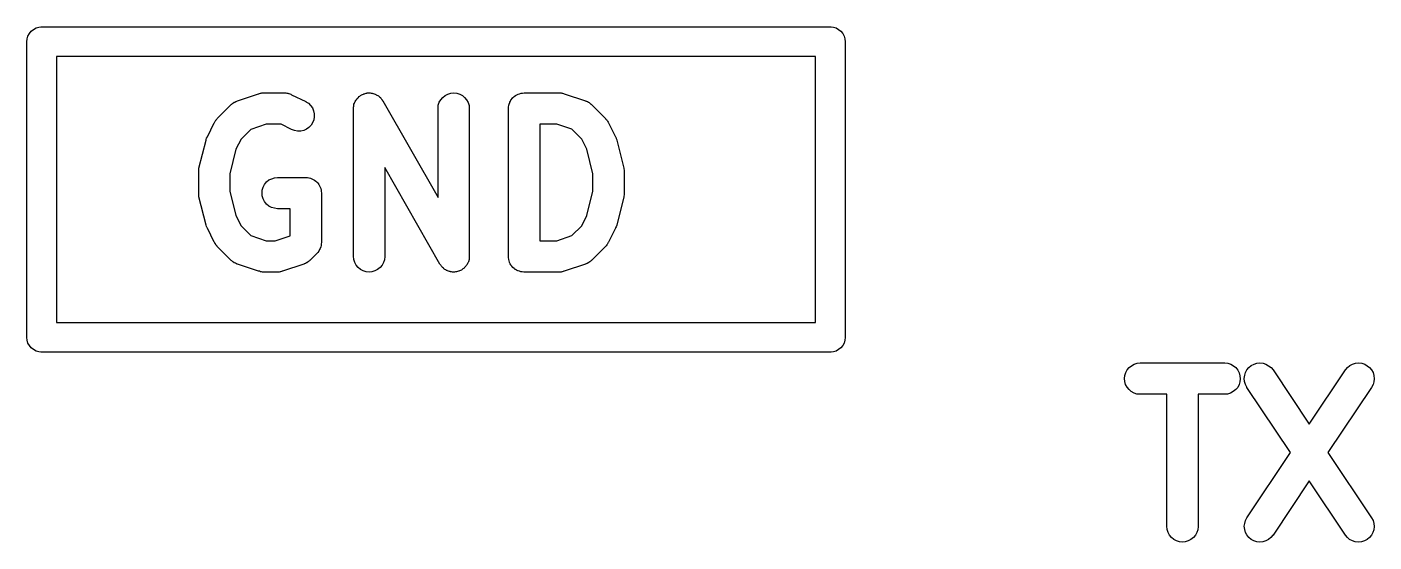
# Model space of a CAD drawing. Extents: x 100.6 to 144.5, y -108 to -92.
# Drawn here: x 100.64 to 106.11, y -106.43 to -104.34 of the extents above; entities that cross this region are included whole.
import ezdxf

# ---------------------------------------------------------------- set-up
doc = ezdxf.new("R2010")
doc.units = 0
doc.header["$MEASUREMENT"] = 0
doc.layers.add('BLACK', color=7, linetype='CONTINUOUS')

msp = doc.modelspace()

# ---------------------------------------------------------------- linework, layer by layer
at = {"layer": 'BLACK', "linetype": 'CONTINUOUS'}
for p, q in [((100.667, -104.35), (100.677, -104.344)), ((100.677, -104.344), (100.688, -104.341)), ((100.688, -104.341), (100.697, -104.34)), ((100.697, -104.34), (100.7, -104.34)), ((100.7, -104.34), (100.703, -104.34)), ((100.703, -104.34), (103.897, -104.34)), ((103.897, -104.34), (103.9, -104.34)), ((103.9, -104.34), (103.903, -104.34)), ((103.903, -104.34), (103.912, -104.341)), ((103.912, -104.341), (103.923, -104.344)), ((103.923, -104.344), (103.933, -104.35)), ((100.64, -104.4), (100.641, -104.388)), ((100.64, -104.403), (100.64, -104.4)), ((100.641, -104.388), (100.644, -104.377)), ((100.644, -104.377), (100.65, -104.367)), ((100.65, -104.367), (100.657, -104.357)), ((100.657, -104.357), (100.667, -104.35)), ((103.933, -104.35), (103.943, -104.357)), ((103.943, -104.357), (103.95, -104.367)), ((103.95, -104.367), (103.956, -104.377)), ((103.956, -104.377), (103.959, -104.388)), ((103.959, -104.388), (103.96, -104.4)), ((103.96, -104.4), (103.96, -104.403)), ((100.64, -105.597), (100.64, -104.403)), ((103.96, -104.403), (103.96, -105.597)), ((100.76, -104.46), (100.76, -105.54)), ((103.84, -104.46), (100.76, -104.46)), ((103.84, -105.54), (103.84, -104.46)), ((101.494, -104.64), (101.58, -104.611)), ((101.58, -104.611), (101.581, -104.611)), ((101.581, -104.611), (101.584, -104.61)), ((101.584, -104.61), (101.588, -104.609)), ((101.588, -104.609), (101.59, -104.609)), ((101.59, -104.609), (101.593, -104.608)), ((101.593, -104.608), (101.596, -104.608)), ((101.596, -104.608), (101.6, -104.608)), ((101.6, -104.608), (101.686, -104.608)), ((101.686, -104.608), (101.687, -104.608)), ((101.687, -104.608), (101.688, -104.608)), ((101.688, -104.608), (101.69, -104.608)), ((101.69, -104.608), (101.695, -104.609)), ((101.695, -104.609), (101.699, -104.609)), ((101.699, -104.609), (101.701, -104.61)), ((101.701, -104.61), (101.703, -104.61)), ((101.703, -104.61), (101.707, -104.612)), ((101.707, -104.612), (101.711, -104.613)), ((101.711, -104.613), (101.712, -104.614)), ((101.712, -104.614), (101.714, -104.615)), ((101.714, -104.615), (101.771, -104.643)), ((101.991, -104.621), (101.994, -104.618)), ((101.994, -104.618), (101.996, -104.617)), ((101.996, -104.617), (101.997, -104.616)), ((101.997, -104.616), (102.001, -104.614)), ((102.001, -104.614), (102.005, -104.613)), ((102.005, -104.613), (102.007, -104.612)), ((102.007, -104.612), (102.009, -104.611)), ((102.009, -104.611), (102.013, -104.61)), ((102.013, -104.61), (102.017, -104.609)), ((102.017, -104.609), (102.019, -104.609)), ((102.019, -104.609), (102.021, -104.608)), ((102.021, -104.608), (102.025, -104.608)), ((102.025, -104.608), (102.029, -104.608)), ((102.029, -104.608), (102.031, -104.608)), ((102.031, -104.608), (102.033, -104.608)), ((102.033, -104.608), (102.037, -104.609)), ((102.037, -104.609), (102.041, -104.609)), ((102.041, -104.609), (102.043, -104.61)), ((102.043, -104.61), (102.045, -104.61)), ((102.045, -104.61), (102.049, -104.612)), ((102.049, -104.612), (102.053, -104.613)), ((102.053, -104.613), (102.055, -104.614)), ((102.055, -104.614), (102.057, -104.615)), ((102.057, -104.615), (102.06, -104.617)), ((102.06, -104.617), (102.064, -104.619)), ((102.064, -104.619), (102.066, -104.62)), ((102.327, -104.626), (102.337, -104.618)), ((102.337, -104.618), (102.348, -104.613)), ((102.348, -104.613), (102.36, -104.609)), ((102.36, -104.609), (102.372, -104.608)), ((102.372, -104.608), (102.384, -104.609)), ((102.384, -104.609), (102.396, -104.613)), ((102.396, -104.613), (102.407, -104.619)), ((102.407, -104.619), (102.416, -104.627)), ((102.617, -104.622), (102.622, -104.619)), ((102.622, -104.618), (102.628, -104.616)), ((102.622, -104.619), (102.622, -104.618)), ((102.622, -104.618), (102.622, -104.618)), ((102.628, -104.616), (102.633, -104.613)), ((102.633, -104.613), (102.639, -104.611)), ((102.633, -104.613), (102.633, -104.613)), ((102.633, -104.613), (102.633, -104.613)), ((102.639, -104.611), (102.645, -104.609)), ((102.645, -104.609), (102.645, -104.609)), ((102.645, -104.609), (102.645, -104.609)), ((102.645, -104.609), (102.651, -104.609)), ((102.651, -104.609), (102.657, -104.608)), ((102.657, -104.608), (102.8, -104.608)), ((102.8, -104.608), (102.801, -104.608)), ((102.801, -104.608), (102.804, -104.608)), ((102.804, -104.608), (102.808, -104.608)), ((102.808, -104.608), (102.811, -104.609)), ((102.811, -104.609), (102.813, -104.609)), ((102.813, -104.609), (102.817, -104.61)), ((102.817, -104.61), (102.82, -104.611)), ((102.82, -104.611), (102.906, -104.64)), ((101.412, -104.712), (101.469, -104.655)), ((101.469, -104.655), (101.47, -104.654)), ((101.47, -104.654), (101.471, -104.653)), ((101.471, -104.653), (101.473, -104.652)), ((101.473, -104.652), (101.476, -104.649)), ((101.476, -104.649), (101.48, -104.647)), ((101.48, -104.647), (101.481, -104.646)), ((101.481, -104.646), (101.483, -104.645)), ((101.483, -104.645), (101.487, -104.643)), ((101.487, -104.643), (101.491, -104.641)), ((101.491, -104.641), (101.492, -104.641)), ((101.492, -104.641), (101.494, -104.64)), ((101.771, -104.643), (101.772, -104.644)), ((101.772, -104.644), (101.782, -104.65)), ((101.782, -104.65), (101.791, -104.659)), ((101.791, -104.659), (101.798, -104.669)), ((101.798, -104.669), (101.803, -104.681)), ((101.965, -104.666), (101.966, -104.662)), ((101.965, -104.668), (101.965, -104.666)), ((101.965, -104.671), (101.965, -104.668)), ((101.965, -105.271), (101.965, -104.671)), ((101.965, -104.671), (101.965, -104.671)), ((101.966, -104.658), (101.967, -104.656)), ((101.966, -104.662), (101.966, -104.658)), ((101.967, -104.654), (101.969, -104.65)), ((101.967, -104.656), (101.967, -104.654)), ((101.969, -104.65), (101.97, -104.646)), ((101.97, -104.646), (101.971, -104.645)), ((101.971, -104.645), (101.972, -104.643)), ((101.972, -104.643), (101.974, -104.639)), ((101.974, -104.639), (101.976, -104.636)), ((101.976, -104.636), (101.978, -104.634)), ((101.978, -104.634), (101.979, -104.632)), ((101.979, -104.632), (101.982, -104.629)), ((101.982, -104.629), (101.984, -104.626)), ((101.984, -104.626), (101.986, -104.625)), ((101.986, -104.625), (101.987, -104.623)), ((101.987, -104.623), (101.991, -104.621)), ((102.066, -104.62), (102.068, -104.621)), ((102.068, -104.621), (102.07, -104.624)), ((102.07, -104.624), (102.074, -104.627)), ((102.074, -104.627), (102.075, -104.628)), ((102.075, -104.628), (102.077, -104.63)), ((102.077, -104.63), (102.079, -104.633)), ((102.079, -104.633), (102.081, -104.636)), ((102.081, -104.636), (102.082, -104.638)), ((102.082, -104.638), (102.084, -104.64)), ((102.084, -104.64), (102.308, -105.032)), ((102.308, -104.671), (102.309, -104.658)), ((102.308, -105.032), (102.308, -104.671)), ((102.308, -104.671), (102.308, -104.671)), ((102.309, -104.658), (102.313, -104.646)), ((102.313, -104.646), (102.319, -104.636)), ((102.319, -104.636), (102.327, -104.626)), ((102.416, -104.627), (102.424, -104.636)), ((102.424, -104.636), (102.43, -104.647)), ((102.43, -104.647), (102.434, -104.659)), ((102.434, -104.659), (102.435, -104.671)), ((102.435, -104.671), (102.435, -105.271)), ((102.594, -104.665), (102.595, -104.659)), ((102.594, -104.671), (102.594, -104.665)), ((102.594, -105.271), (102.594, -104.671)), ((102.594, -104.671), (102.594, -104.671)), ((102.594, -104.671), (102.594, -104.671)), ((102.594, -104.671), (102.594, -104.671)), ((102.594, -104.671), (102.594, -104.671)), ((102.595, -104.658), (102.597, -104.653)), ((102.595, -104.659), (102.595, -104.658)), ((102.595, -104.658), (102.595, -104.658)), ((102.597, -104.653), (102.599, -104.647)), ((102.599, -104.646), (102.602, -104.641)), ((102.599, -104.647), (102.599, -104.646)), ((102.599, -104.647), (102.599, -104.647)), ((102.602, -104.641), (102.604, -104.636)), ((102.604, -104.636), (102.605, -104.636)), ((102.605, -104.636), (102.609, -104.631)), ((102.605, -104.636), (102.605, -104.636)), ((102.609, -104.631), (102.612, -104.626)), ((102.612, -104.626), (102.613, -104.626)), ((102.613, -104.626), (102.617, -104.622)), ((102.613, -104.626), (102.613, -104.626)), ((102.906, -104.64), (102.907, -104.64)), ((102.907, -104.64), (102.908, -104.641)), ((102.908, -104.641), (102.91, -104.641)), ((102.91, -104.641), (102.914, -104.643)), ((102.914, -104.643), (102.918, -104.645)), ((102.918, -104.645), (102.919, -104.646)), ((102.919, -104.646), (102.921, -104.647)), ((102.921, -104.647), (102.924, -104.65)), ((102.924, -104.65), (102.928, -104.653)), ((102.928, -104.653), (102.929, -104.654)), ((102.929, -104.654), (102.931, -104.655)), ((102.931, -104.655), (102.988, -104.712)), ((101.4, -104.729), (101.401, -104.728)), ((101.401, -104.728), (101.403, -104.725)), ((101.403, -104.725), (101.404, -104.722)), ((101.404, -104.722), (101.406, -104.72)), ((101.406, -104.72), (101.407, -104.718)), ((101.407, -104.718), (101.41, -104.715)), ((101.41, -104.715), (101.412, -104.712)), ((101.804, -104.717), (101.799, -104.729)), ((101.803, -104.681), (101.806, -104.693)), ((101.806, -104.705), (101.804, -104.717)), ((101.806, -104.693), (101.806, -104.705)), ((102.988, -104.712), (102.988, -104.713)), ((102.988, -104.713), (102.991, -104.716)), ((102.991, -104.716), (102.993, -104.718)), ((102.993, -104.718), (102.994, -104.72)), ((102.994, -104.72), (102.996, -104.723)), ((102.996, -104.723), (102.998, -104.726)), ((102.998, -104.726), (103, -104.729)), ((101.372, -104.786), (101.4, -104.729)), ((101.549, -104.756), (101.509, -104.795)), ((101.61, -104.735), (101.549, -104.756)), ((101.671, -104.735), (101.61, -104.735)), ((101.714, -104.757), (101.671, -104.735)), ((101.726, -104.761), (101.714, -104.757)), ((101.738, -104.763), (101.726, -104.761)), ((101.751, -104.763), (101.738, -104.763)), ((101.763, -104.76), (101.751, -104.763)), ((101.774, -104.755), (101.763, -104.76)), ((101.784, -104.748), (101.774, -104.755)), ((101.793, -104.739), (101.784, -104.748)), ((101.799, -104.729), (101.793, -104.739)), ((102.721, -104.735), (102.721, -105.208)), ((102.79, -104.735), (102.721, -104.735)), ((102.851, -104.755), (102.79, -104.735)), ((102.891, -104.795), (102.851, -104.755)), ((103, -104.729), (103.028, -104.786)), ((101.338, -104.913), (101.367, -104.799)), ((101.367, -104.797), (101.369, -104.792)), ((101.367, -104.798), (101.367, -104.797)), ((101.367, -104.799), (101.367, -104.798)), ((101.367, -104.798), (101.367, -104.798)), ((101.369, -104.792), (101.372, -104.786)), ((101.372, -104.786), (101.372, -104.786)), ((101.372, -104.786), (101.372, -104.786)), ((101.488, -104.836), (101.463, -104.936)), ((101.509, -104.795), (101.488, -104.836)), ((102.912, -104.836), (102.891, -104.795)), ((102.936, -104.936), (102.912, -104.836)), ((103.028, -104.786), (103.029, -104.787)), ((103.029, -104.787), (103.029, -104.787)), ((103.029, -104.787), (103.029, -104.787)), ((103.029, -104.787), (103.031, -104.793)), ((103.031, -104.793), (103.033, -104.798)), ((103.033, -104.798), (103.033, -104.799)), ((103.033, -104.799), (103.033, -104.799)), ((103.033, -104.799), (103.062, -104.913)), ((101.337, -104.92), (101.338, -104.915)), ((101.337, -104.925), (101.337, -104.92)), ((101.337, -104.927), (101.337, -104.925)), ((101.337, -104.928), (101.337, -104.927)), ((101.337, -104.929), (101.337, -104.928)), ((101.337, -105.014), (101.337, -104.929)), ((101.338, -104.914), (101.338, -104.913)), ((101.338, -104.915), (101.338, -104.914)), ((101.463, -104.936), (101.463, -105.006)), ((102.316, -105.303), (102.092, -104.911)), ((102.092, -104.911), (102.092, -105.271)), ((102.936, -105.006), (102.936, -104.936)), ((103.062, -104.913), (103.062, -104.914)), ((103.062, -104.914), (103.062, -104.915)), ((103.062, -104.915), (103.062, -104.916)), ((103.062, -104.916), (103.063, -104.921)), ((103.063, -104.921), (103.063, -104.926)), ((103.063, -104.926), (103.063, -104.927)), ((103.063, -104.927), (103.063, -104.929)), ((103.063, -104.929), (103.063, -105.014)), ((101.595, -105.002), (101.599, -104.99)), ((101.599, -104.99), (101.604, -104.979)), ((101.604, -104.979), (101.612, -104.969)), ((101.612, -104.969), (101.622, -104.961)), ((101.622, -104.961), (101.633, -104.956)), ((101.633, -104.956), (101.645, -104.952)), ((101.645, -104.952), (101.657, -104.951)), ((101.657, -104.951), (101.771, -104.951)), ((101.771, -104.951), (101.772, -104.951)), ((101.772, -104.951), (101.772, -104.951)), ((101.772, -104.951), (101.772, -104.951)), ((101.772, -104.951), (101.772, -104.951)), ((101.772, -104.951), (101.778, -104.951)), ((101.778, -104.951), (101.784, -104.952)), ((101.784, -104.952), (101.784, -104.952)), ((101.784, -104.952), (101.785, -104.952)), ((101.785, -104.952), (101.79, -104.954)), ((101.79, -104.954), (101.796, -104.956)), ((101.796, -104.956), (101.796, -104.956)), ((101.796, -104.956), (101.796, -104.956)), ((101.796, -104.956), (101.802, -104.959)), ((101.802, -104.959), (101.807, -104.962)), ((101.807, -104.962), (101.807, -104.962)), ((101.807, -104.962), (101.807, -104.962)), ((101.807, -104.962), (101.812, -104.966)), ((101.812, -104.966), (101.816, -104.97)), ((101.816, -104.97), (101.817, -104.97)), ((101.817, -104.97), (101.817, -104.97)), ((101.817, -104.97), (101.821, -104.975)), ((101.821, -104.975), (101.824, -104.979)), ((101.824, -104.979), (101.824, -104.979)), ((101.824, -104.979), (101.825, -104.98)), ((101.825, -104.98), (101.827, -104.985)), ((101.827, -104.985), (101.83, -104.99)), ((101.83, -104.99), (101.83, -104.99)), ((101.83, -104.99), (101.83, -104.99)), ((101.83, -104.99), (101.832, -104.996)), ((101.832, -104.996), (101.834, -105.002)), ((101.337, -105.015), (101.337, -105.014)), ((101.337, -105.017), (101.337, -105.015)), ((101.337, -105.022), (101.337, -105.017)), ((101.338, -105.027), (101.337, -105.022)), ((101.338, -105.028), (101.338, -105.027)), ((101.338, -105.029), (101.338, -105.028)), ((101.338, -105.03), (101.338, -105.029)), ((101.367, -105.144), (101.338, -105.03)), ((101.463, -105.006), (101.488, -105.106)), ((101.594, -105.014), (101.595, -105.002)), ((101.595, -105.026), (101.594, -105.014)), ((101.598, -105.038), (101.595, -105.026)), ((101.604, -105.049), (101.598, -105.038)), ((101.612, -105.059), (101.604, -105.049)), ((101.834, -105.002), (101.834, -105.002)), ((101.834, -105.002), (101.834, -105.002)), ((101.834, -105.002), (101.834, -105.008)), ((101.834, -105.008), (101.835, -105.014)), ((101.835, -105.014), (101.835, -105.214)), ((102.912, -105.106), (102.936, -105.006)), ((103.062, -105.03), (103.033, -105.144)), ((103.063, -105.022), (103.062, -105.027)), ((103.062, -105.027), (103.062, -105.029)), ((103.062, -105.029), (103.062, -105.03)), ((103.063, -105.014), (103.063, -105.015)), ((103.063, -105.015), (103.063, -105.016)), ((103.063, -105.016), (103.063, -105.017)), ((103.063, -105.017), (103.063, -105.022)), ((101.488, -105.106), (101.509, -105.148)), ((101.621, -105.067), (101.612, -105.059)), ((101.632, -105.073), (101.621, -105.067)), ((101.644, -105.076), (101.632, -105.073)), ((101.656, -105.078), (101.644, -105.076)), ((101.657, -105.078), (101.656, -105.078)), ((101.708, -105.078), (101.657, -105.078)), ((101.708, -105.188), (101.708, -105.078)), ((102.891, -105.148), (102.912, -105.106)), ((101.367, -105.145), (101.367, -105.144)), ((101.367, -105.144), (101.367, -105.144)), ((101.369, -105.15), (101.367, -105.145)), ((101.371, -105.156), (101.369, -105.15)), ((101.372, -105.157), (101.371, -105.156)), ((101.371, -105.156), (101.371, -105.156)), ((101.371, -105.156), (101.371, -105.156)), ((101.4, -105.214), (101.372, -105.157)), ((101.509, -105.148), (101.549, -105.187)), ((102.851, -105.187), (102.891, -105.148)), ((103.028, -105.157), (103, -105.214)), ((103.031, -105.151), (103.028, -105.156)), ((103.028, -105.156), (103.028, -105.157)), ((103.028, -105.157), (103.028, -105.157)), ((103.033, -105.145), (103.031, -105.151)), ((103.033, -105.144), (103.033, -105.145)), ((103.033, -105.145), (103.033, -105.145)), ((103.033, -105.145), (103.033, -105.145)), ((101.402, -105.217), (101.4, -105.214)), ((101.404, -105.22), (101.402, -105.217)), ((101.406, -105.222), (101.404, -105.22)), ((101.549, -105.187), (101.61, -105.208)), ((101.61, -105.208), (101.647, -105.208)), ((101.647, -105.208), (101.708, -105.188)), ((101.835, -105.215), (101.834, -105.221)), ((101.835, -105.214), (101.835, -105.215)), ((102.721, -105.208), (102.79, -105.208)), ((102.79, -105.208), (102.851, -105.187)), ((102.997, -105.218), (102.996, -105.221)), ((102.999, -105.215), (102.997, -105.218)), ((103, -105.214), (102.999, -105.215)), ((101.407, -105.225), (101.406, -105.222)), ((101.409, -105.227), (101.407, -105.225)), ((101.412, -105.23), (101.409, -105.227)), ((101.412, -105.231), (101.412, -105.23)), ((101.469, -105.288), (101.412, -105.231)), ((101.816, -105.259), (101.788, -105.288)), ((101.82, -105.255), (101.816, -105.259)), ((101.824, -105.25), (101.82, -105.255)), ((101.827, -105.244), (101.824, -105.25)), ((101.824, -105.25), (101.824, -105.25)), ((101.824, -105.25), (101.824, -105.25)), ((101.83, -105.239), (101.827, -105.244)), ((101.832, -105.233), (101.83, -105.239)), ((101.83, -105.239), (101.83, -105.239)), ((101.83, -105.239), (101.83, -105.239)), ((101.834, -105.227), (101.832, -105.233)), ((101.834, -105.221), (101.834, -105.227)), ((101.834, -105.227), (101.834, -105.227)), ((101.834, -105.227), (101.834, -105.227)), ((101.966, -105.284), (101.965, -105.271)), ((102.092, -105.272), (102.091, -105.285)), ((102.092, -105.271), (102.092, -105.272)), ((102.435, -105.271), (102.435, -105.272)), ((102.435, -105.272), (102.435, -105.274)), ((102.435, -105.274), (102.435, -105.277)), ((102.594, -105.277), (102.594, -105.271)), ((102.988, -105.231), (102.931, -105.288)), ((102.99, -105.228), (102.988, -105.231)), ((102.993, -105.225), (102.99, -105.228)), ((102.994, -105.223), (102.993, -105.225)), ((102.996, -105.221), (102.994, -105.223)), ((101.471, -105.289), (101.469, -105.288)), ((101.472, -105.29), (101.471, -105.289)), ((101.476, -105.293), (101.472, -105.29)), ((101.479, -105.296), (101.476, -105.293)), ((101.481, -105.297), (101.479, -105.296)), ((101.482, -105.298), (101.481, -105.297)), ((101.486, -105.299), (101.482, -105.298)), ((101.49, -105.301), (101.486, -105.299)), ((101.492, -105.302), (101.49, -105.301)), ((101.493, -105.303), (101.492, -105.302)), ((101.494, -105.303), (101.493, -105.303)), ((101.58, -105.332), (101.494, -105.303)), ((101.763, -105.303), (101.677, -105.332)), ((101.765, -105.302), (101.763, -105.303)), ((101.766, -105.302), (101.765, -105.302)), ((101.77, -105.3), (101.766, -105.302)), ((101.774, -105.298), (101.77, -105.3)), ((101.776, -105.297), (101.774, -105.298)), ((101.777, -105.296), (101.776, -105.297)), ((101.781, -105.293), (101.777, -105.296)), ((101.784, -105.291), (101.781, -105.293)), ((101.786, -105.29), (101.784, -105.291)), ((101.787, -105.288), (101.786, -105.29)), ((101.788, -105.288), (101.787, -105.288)), ((101.97, -105.296), (101.966, -105.284)), ((101.976, -105.307), (101.97, -105.296)), ((101.984, -105.316), (101.976, -105.307)), ((101.993, -105.324), (101.984, -105.316)), ((102.004, -105.33), (101.993, -105.324)), ((102.063, -105.325), (102.052, -105.33)), ((102.073, -105.317), (102.063, -105.325)), ((102.081, -105.307), (102.073, -105.317)), ((102.087, -105.296), (102.081, -105.307)), ((102.091, -105.285), (102.087, -105.296)), ((102.318, -105.305), (102.316, -105.303)), ((102.319, -105.307), (102.318, -105.305)), ((102.321, -105.31), (102.319, -105.307)), ((102.323, -105.313), (102.321, -105.31)), ((102.325, -105.315), (102.323, -105.313)), ((102.326, -105.316), (102.325, -105.315)), ((102.33, -105.319), (102.326, -105.316)), ((102.332, -105.322), (102.33, -105.319)), ((102.334, -105.323), (102.332, -105.322)), ((102.336, -105.324), (102.334, -105.323)), ((102.34, -105.326), (102.336, -105.324)), ((102.343, -105.328), (102.34, -105.326)), ((102.345, -105.329), (102.343, -105.328)), ((102.347, -105.33), (102.345, -105.329)), ((102.399, -105.328), (102.395, -105.33)), ((102.403, -105.327), (102.399, -105.328)), ((102.404, -105.326), (102.403, -105.327)), ((102.406, -105.325), (102.404, -105.326)), ((102.409, -105.322), (102.406, -105.325)), ((102.413, -105.32), (102.409, -105.322)), ((102.414, -105.318), (102.413, -105.32)), ((102.416, -105.317), (102.414, -105.318)), ((102.418, -105.314), (102.416, -105.317)), ((102.421, -105.311), (102.418, -105.314)), ((102.422, -105.309), (102.421, -105.311)), ((102.424, -105.307), (102.422, -105.309)), ((102.426, -105.304), (102.424, -105.307)), ((102.428, -105.3), (102.426, -105.304)), ((102.429, -105.298), (102.428, -105.3)), ((102.43, -105.296), (102.429, -105.298)), ((102.431, -105.293), (102.43, -105.296)), ((102.433, -105.289), (102.431, -105.293)), ((102.434, -105.285), (102.433, -105.287)), ((102.433, -105.287), (102.433, -105.289)), ((102.435, -105.277), (102.434, -105.281)), ((102.434, -105.281), (102.434, -105.285)), ((102.595, -105.283), (102.594, -105.277)), ((102.595, -105.284), (102.595, -105.283)), ((102.597, -105.29), (102.595, -105.284)), ((102.595, -105.284), (102.595, -105.284)), ((102.598, -105.295), (102.597, -105.29)), ((102.598, -105.296), (102.598, -105.295)), ((102.598, -105.295), (102.598, -105.295)), ((102.601, -105.301), (102.598, -105.296)), ((102.604, -105.306), (102.601, -105.301)), ((102.604, -105.307), (102.604, -105.306)), ((102.604, -105.306), (102.604, -105.306)), ((102.608, -105.311), (102.604, -105.307)), ((102.612, -105.316), (102.608, -105.311)), ((102.617, -105.32), (102.612, -105.316)), ((102.612, -105.316), (102.612, -105.316)), ((102.612, -105.316), (102.612, -105.316)), ((102.621, -105.324), (102.617, -105.32)), ((102.622, -105.324), (102.621, -105.324)), ((102.621, -105.324), (102.621, -105.324)), ((102.627, -105.327), (102.622, -105.324)), ((102.632, -105.33), (102.627, -105.327)), ((102.906, -105.303), (102.82, -105.332)), ((102.908, -105.302), (102.906, -105.303)), ((102.909, -105.302), (102.908, -105.302)), ((102.913, -105.3), (102.909, -105.302)), ((102.917, -105.298), (102.913, -105.3)), ((102.919, -105.297), (102.917, -105.298)), ((102.92, -105.296), (102.919, -105.297)), ((102.924, -105.293), (102.92, -105.296)), ((102.927, -105.291), (102.924, -105.293)), ((102.929, -105.29), (102.927, -105.291)), ((102.93, -105.288), (102.929, -105.29)), ((102.931, -105.288), (102.93, -105.288)), ((101.583, -105.332), (101.58, -105.332)), ((101.587, -105.334), (101.583, -105.332)), ((101.589, -105.334), (101.587, -105.334)), ((101.592, -105.334), (101.589, -105.334)), ((101.596, -105.335), (101.592, -105.334)), ((101.599, -105.335), (101.596, -105.335)), ((101.6, -105.335), (101.599, -105.335)), ((101.657, -105.335), (101.6, -105.335)), ((101.661, -105.335), (101.657, -105.335)), ((101.664, -105.335), (101.661, -105.335)), ((101.667, -105.334), (101.664, -105.335)), ((101.669, -105.334), (101.667, -105.334)), ((101.673, -105.333), (101.669, -105.334)), ((101.676, -105.332), (101.673, -105.333)), ((101.677, -105.332), (101.676, -105.332)), ((102.016, -105.334), (102.004, -105.33)), ((102.028, -105.335), (102.016, -105.334)), ((102.04, -105.334), (102.028, -105.335)), ((102.052, -105.33), (102.04, -105.334)), ((102.351, -105.331), (102.347, -105.33)), ((102.355, -105.333), (102.351, -105.331)), ((102.357, -105.333), (102.355, -105.333)), ((102.359, -105.334), (102.357, -105.333)), ((102.363, -105.334), (102.359, -105.334)), ((102.367, -105.335), (102.363, -105.334)), ((102.369, -105.335), (102.367, -105.335)), ((102.371, -105.335), (102.369, -105.335)), ((102.375, -105.335), (102.371, -105.335)), ((102.379, -105.334), (102.375, -105.335)), ((102.381, -105.334), (102.379, -105.334)), ((102.383, -105.334), (102.381, -105.334)), ((102.387, -105.333), (102.383, -105.334)), ((102.391, -105.332), (102.387, -105.333)), ((102.393, -105.331), (102.391, -105.332)), ((102.395, -105.33), (102.393, -105.331)), ((102.633, -105.33), (102.632, -105.33)), ((102.632, -105.33), (102.632, -105.33)), ((102.638, -105.332), (102.633, -105.33)), ((102.644, -105.334), (102.638, -105.332)), ((102.65, -105.334), (102.644, -105.334)), ((102.644, -105.334), (102.644, -105.334)), ((102.644, -105.334), (102.644, -105.334)), ((102.656, -105.335), (102.65, -105.334)), ((102.657, -105.335), (102.656, -105.335)), ((102.8, -105.335), (102.657, -105.335)), ((102.657, -105.335), (102.657, -105.335)), ((102.657, -105.335), (102.657, -105.335)), ((102.657, -105.335), (102.657, -105.335)), ((102.804, -105.335), (102.8, -105.335)), ((102.807, -105.335), (102.804, -105.335)), ((102.81, -105.334), (102.807, -105.335)), ((102.812, -105.334), (102.81, -105.334)), ((102.816, -105.333), (102.812, -105.334)), ((102.819, -105.332), (102.816, -105.333)), ((102.82, -105.332), (102.819, -105.332)), ((100.76, -105.54), (103.84, -105.54)), ((100.64, -105.6), (100.64, -105.597)), ((100.641, -105.612), (100.64, -105.6)), ((103.96, -105.6), (103.959, -105.612)), ((103.96, -105.597), (103.96, -105.6)), ((100.644, -105.623), (100.641, -105.612)), ((100.65, -105.633), (100.644, -105.623)), ((100.657, -105.643), (100.65, -105.633)), ((100.667, -105.65), (100.657, -105.643)), ((100.677, -105.656), (100.667, -105.65)), ((100.688, -105.659), (100.677, -105.656)), ((103.923, -105.656), (103.912, -105.659)), ((103.933, -105.65), (103.923, -105.656)), ((103.943, -105.643), (103.933, -105.65)), ((103.95, -105.633), (103.943, -105.643)), ((103.956, -105.623), (103.95, -105.633)), ((103.959, -105.612), (103.956, -105.623)), ((100.697, -105.66), (100.688, -105.659)), ((100.7, -105.66), (100.697, -105.66)), ((100.697, -105.66), (100.697, -105.66)), ((100.703, -105.66), (100.7, -105.66)), ((103.897, -105.66), (100.703, -105.66)), ((103.9, -105.66), (103.897, -105.66)), ((103.903, -105.66), (103.9, -105.66)), ((103.912, -105.659), (103.903, -105.66)), ((103.903, -105.66), (103.903, -105.66)), ((105.122, -105.715), (105.133, -105.709)), ((105.133, -105.709), (105.145, -105.705)), ((105.145, -105.705), (105.157, -105.704)), ((105.157, -105.704), (105.5, -105.704)), ((105.5, -105.704), (105.501, -105.704)), ((105.501, -105.704), (105.513, -105.705)), ((105.513, -105.705), (105.525, -105.709)), ((105.525, -105.709), (105.536, -105.715)), ((105.608, -105.714), (105.619, -105.709)), ((105.619, -105.709), (105.631, -105.705)), ((105.631, -105.705), (105.643, -105.704)), ((105.643, -105.704), (105.656, -105.705)), ((105.656, -105.705), (105.667, -105.709)), ((105.667, -105.709), (105.678, -105.715)), ((106.008, -105.714), (106.019, -105.709)), ((106.019, -105.709), (106.031, -105.705)), ((106.031, -105.705), (106.043, -105.704)), ((106.043, -105.704), (106.056, -105.705)), ((106.056, -105.705), (106.068, -105.709)), ((106.068, -105.709), (106.078, -105.715)), ((105.094, -105.767), (105.095, -105.755)), ((105.095, -105.779), (105.094, -105.767)), ((105.095, -105.755), (105.099, -105.743)), ((105.099, -105.743), (105.104, -105.732)), ((105.104, -105.732), (105.112, -105.722)), ((105.112, -105.722), (105.122, -105.715)), ((105.536, -105.715), (105.545, -105.723)), ((105.545, -105.723), (105.553, -105.733)), ((105.553, -105.733), (105.559, -105.744)), ((105.559, -105.744), (105.562, -105.756)), ((105.562, -105.756), (105.563, -105.768)), ((105.579, -105.767), (105.581, -105.754)), ((105.58, -105.779), (105.579, -105.767)), ((105.581, -105.754), (105.584, -105.743)), ((105.584, -105.743), (105.59, -105.732)), ((105.59, -105.732), (105.598, -105.722)), ((105.598, -105.722), (105.608, -105.714)), ((105.678, -105.715), (105.688, -105.723)), ((105.688, -105.723), (105.696, -105.732)), ((105.696, -105.732), (105.843, -105.953)), ((105.843, -105.953), (105.99, -105.732)), ((105.99, -105.732), (105.991, -105.731)), ((105.991, -105.731), (105.998, -105.722)), ((105.998, -105.722), (106.008, -105.714)), ((106.078, -105.715), (106.088, -105.723)), ((106.088, -105.723), (106.096, -105.732)), ((106.096, -105.732), (106.102, -105.743)), ((106.102, -105.743), (106.105, -105.755)), ((106.105, -105.755), (106.106, -105.768)), ((105.098, -105.791), (105.095, -105.779)), ((105.104, -105.802), (105.098, -105.791)), ((105.112, -105.812), (105.104, -105.802)), ((105.121, -105.82), (105.112, -105.812)), ((105.132, -105.826), (105.121, -105.82)), ((105.535, -105.82), (105.524, -105.826)), ((105.545, -105.812), (105.535, -105.82)), ((105.553, -105.803), (105.545, -105.812)), ((105.559, -105.792), (105.553, -105.803)), ((105.562, -105.78), (105.559, -105.792)), ((105.563, -105.768), (105.562, -105.78)), ((105.584, -105.791), (105.58, -105.779)), ((105.59, -105.802), (105.584, -105.791)), ((105.59, -105.803), (105.59, -105.802)), ((105.767, -106.067), (105.59, -105.803)), ((106.096, -105.803), (105.919, -106.067)), ((106.102, -105.792), (106.096, -105.803)), ((106.105, -105.78), (106.102, -105.792)), ((106.106, -105.768), (106.105, -105.78)), ((105.144, -105.83), (105.132, -105.826)), ((105.156, -105.831), (105.144, -105.83)), ((105.157, -105.831), (105.156, -105.831)), ((105.265, -105.831), (105.157, -105.831)), ((105.265, -106.367), (105.265, -105.831)), ((105.5, -105.831), (105.392, -105.831)), ((105.392, -105.831), (105.392, -106.367)), ((105.512, -105.83), (105.5, -105.831)), ((105.524, -105.826), (105.512, -105.83)), ((105.59, -106.332), (105.767, -106.067)), ((105.919, -106.067), (106.096, -106.332)), ((105.843, -106.182), (105.696, -106.403)), ((105.99, -106.403), (105.843, -106.182)), ((105.266, -106.38), (105.265, -106.367)), ((105.392, -106.368), (105.391, -106.381)), ((105.392, -106.367), (105.392, -106.368)), ((105.579, -106.367), (105.581, -106.355)), ((105.581, -106.38), (105.579, -106.367)), ((105.581, -106.355), (105.584, -106.343)), ((105.584, -106.343), (105.59, -106.332)), ((106.096, -106.332), (106.096, -106.333)), ((106.096, -106.333), (106.102, -106.344)), ((106.102, -106.344), (106.105, -106.356)), ((106.105, -106.356), (106.106, -106.368)), ((106.106, -106.368), (106.105, -106.381)), ((105.27, -106.392), (105.266, -106.38)), ((105.276, -106.403), (105.27, -106.392)), ((105.284, -106.412), (105.276, -106.403)), ((105.293, -106.42), (105.284, -106.412)), ((105.304, -106.426), (105.293, -106.42)), ((105.363, -106.421), (105.352, -106.426)), ((105.373, -106.413), (105.363, -106.421)), ((105.381, -106.403), (105.373, -106.413)), ((105.387, -106.392), (105.381, -106.403)), ((105.391, -106.381), (105.387, -106.392)), ((105.584, -106.392), (105.581, -106.38)), ((105.59, -106.402), (105.584, -106.392)), ((105.598, -106.412), (105.59, -106.402)), ((105.607, -106.42), (105.598, -106.412)), ((105.618, -106.426), (105.607, -106.42)), ((105.678, -106.421), (105.667, -106.426)), ((105.687, -106.413), (105.678, -106.421)), ((105.695, -106.403), (105.687, -106.413)), ((105.696, -106.403), (105.695, -106.403)), ((105.998, -106.412), (105.99, -106.403)), ((106.007, -106.42), (105.998, -106.412)), ((106.018, -106.426), (106.007, -106.42)), ((106.078, -106.421), (106.067, -106.426)), ((106.087, -106.413), (106.078, -106.421)), ((106.095, -106.403), (106.087, -106.413)), ((106.101, -106.392), (106.095, -106.403)), ((106.105, -106.381), (106.101, -106.392)), ((105.316, -106.43), (105.304, -106.426)), ((105.328, -106.431), (105.316, -106.43)), ((105.34, -106.43), (105.328, -106.431)), ((105.352, -106.426), (105.34, -106.43)), ((105.63, -106.43), (105.618, -106.426)), ((105.642, -106.431), (105.63, -106.43)), ((105.655, -106.43), (105.642, -106.431)), ((105.667, -106.426), (105.655, -106.43)), ((106.03, -106.43), (106.018, -106.426)), ((106.043, -106.431), (106.03, -106.43)), ((106.055, -106.43), (106.043, -106.431)), ((106.067, -106.426), (106.055, -106.43))]:
    msp.add_line(p, q, dxfattribs=at)

doc.saveas('drawing.dxf')
